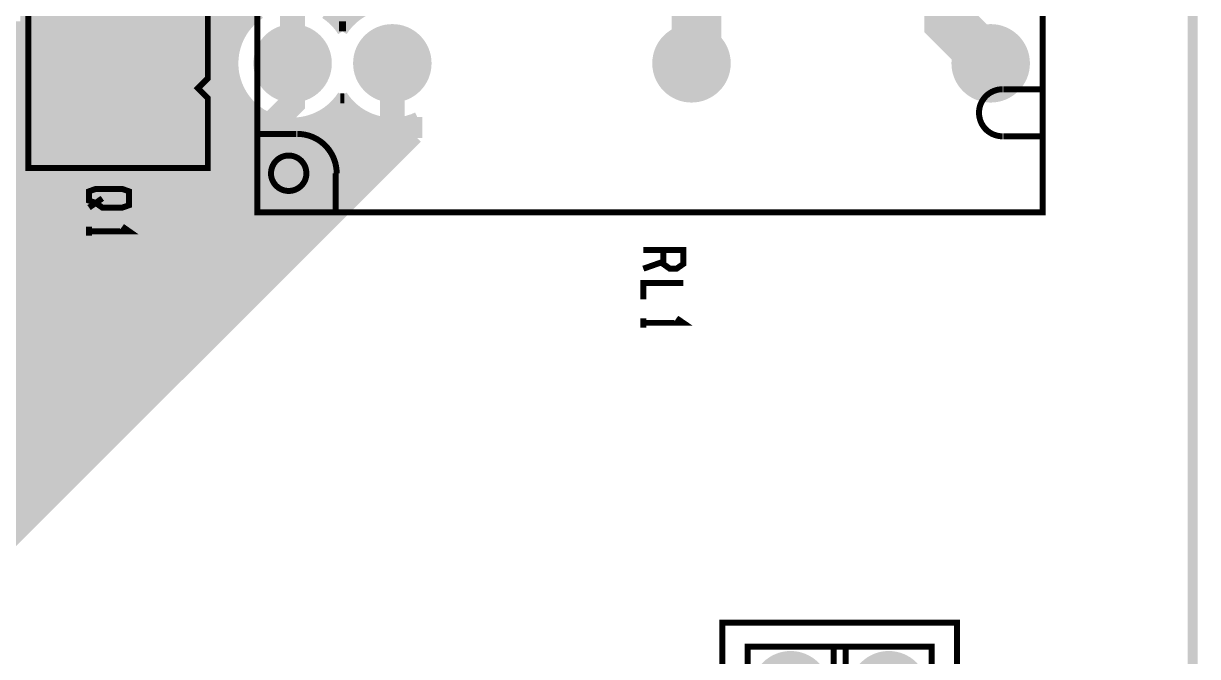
# Model space of a CAD drawing. Extents: x -18 to 155, y -91 to 215.
# Drawn here: x 125.23 to 155.13, y 173.48 to 189.61 of the extents above; entities that cross this region are included whole.
import ezdxf

# ---------------------------------------------------------------- set-up
doc = ezdxf.new("R2010")
doc.units = 0
doc.header["$MEASUREMENT"] = 0
doc.layers.get('0').update_dxf_attribs({"linetype": 'CONTINUOUS'})
for name, color, linetype in [('25-334-0_BOT', 7, 'CONTINUOUS'), ('25-334-0_DRD', 7, 'CONTINUOUS'), ('25-334-0_DRL', 2, 'CONTINUOUS'), ('25-334-0_IN1', 4, 'CONTINUOUS'), ('25-334-0_IN2', 3, 'CONTINUOUS'), ('25-334-0_SMB', 5, 'CONTINUOUS'), ('25-334-0_SMT', 10, 'CONTINUOUS'), ('25-334-0_SPT', 14, 'CONTINUOUS'), ('25-334-0_SST', 12, 'CONTINUOUS'), ('25-334-0_TOP', 11, 'CONTINUOUS'), ('THRUHOLE_TAP', 15, 'CONTINUOUS')]:
    doc.layers.add(name, color=color, linetype=linetype)

# ---------------------------------------------------------------- blocks, each defined once
blk = doc.blocks.new('ROUND_32')
at = {"const_width": 0.99949}
blk.add_lwpolyline([(-0.499744, 0, 1), (0.499744, 0, 1)], format="xyb", close=True, dxfattribs=at)
blk = doc.blocks.new('ROUND_82')
at = {"const_width": 0.54991}
blk.add_lwpolyline([(-0.274954, 0, 1), (0.274954, 0, 1)], format="xyb", close=True, dxfattribs=at)
blk = doc.blocks.new('RECTANGLE_16')
blk.add_solid([(0.635, 0.508), (0.635, -0.508), (-0.635, 0.508), (-0.635, -0.508)])

msp = doc.modelspace()

# ---------------------------------------------------------------- linework, layer by layer
at = {"layer": '25-334-0_BOT'}
for points, const_width in [([(125.73, 214.122), (125.73, 177.165)], 0.254), ([(125.9586, 214.122), (125.9586, 177.3936)], 0.254), ([(126.1872, 214.122), (126.1872, 177.6222)], 0.254), ([(126.4158, 214.122), (126.4158, 177.8508)], 0.254), ([(126.6444, 214.122), (126.6444, 178.0794)], 0.254), ([(126.873, 214.122), (126.873, 178.308)], 0.254), ([(127.1016, 214.122), (127.1016, 178.5366)], 0.254), ([(127.3302, 214.122), (127.3302, 178.7652)], 0.254), ([(133.5024, 211.32292), (133.5024, 189.60592)], 0.254), ([(133.2738, 211.21624), (133.2738, 189.51702)], 0.254), ([(128.27, 200.787), (128.27, 197.485), (132.08, 193.675), (132.08, 188.595)], 0.635), ([(127.5588, 197.0659), (127.5588, 178.9938)], 0.254), ([(127.7874, 196.7992), (127.7874, 179.2224)], 0.254), ([(128.016, 196.5706), (128.016, 179.451)], 0.254), ([(128.2446, 196.342), (128.2446, 179.6796)], 0.254), ([(128.4732, 196.1134), (128.4732, 179.9082)], 0.254), ([(128.7018, 195.8848), (128.7018, 180.1368)], 0.254), ([(128.9304, 195.6562), (128.9304, 180.3654)], 0.254), ([(129.159, 195.4276), (129.159, 180.594)], 0.254), ([(129.3876, 195.199), (129.3876, 180.8226)], 0.254), ([(129.6162, 194.9704), (129.6162, 181.0512)], 0.254), ([(129.8448, 194.7418), (129.8448, 181.2798)], 0.254), ([(130.0734, 194.5132), (130.0734, 181.5084)], 0.254), ([(130.302, 194.2846), (130.302, 181.737)], 0.254), ([(130.5306, 194.056), (130.5306, 181.9656)], 0.254), ([(130.7592, 193.8274), (130.7592, 189.32144)], 0.254), ([(130.9878, 193.5988), (130.9878, 189.63386)], 0.254), ([(125.5014, 191.27724), (125.5014, 176.9364)], 0.254), ([(125.2728, 191.04864), (125.2728, 176.7078)], 0.254), ([(130.90144, 189.5348), (123.75642, 189.5348)], 0.254), ([(133.44144, 189.5348), (133.25856, 189.5348)], 0.254), ([(130.74904, 189.3062), (123.52782, 189.3062)], 0.254), ([(130.64998, 189.0776), (123.29922, 189.0776)], 0.254), ([(130.57124, 188.6204), (122.84202, 188.6204)], 0.254), ([(130.5941, 188.849), (123.07062, 188.849)], 0.254), ([(130.58648, 188.3918), (122.61342, 188.3918)], 0.254), ([(130.63474, 188.1632), (122.38482, 188.1632)], 0.254), ([(130.8608, 187.706), (121.92762, 187.706)], 0.254), ([(130.72364, 187.9346), (122.15622, 187.9346)], 0.254), ([(130.7592, 187.86602), (130.7592, 182.1942)], 0.254), ([(133.2738, 187.67298), (133.2738, 184.7088)], 0.254), ([(133.4008, 187.706), (133.29666, 187.706)], 0.254), ([(131.06654, 187.4774), (121.69648, 187.4774)], 0.254), ([(130.9878, 187.55614), (130.9878, 182.4228)], 0.254), ([(133.0452, 187.43676), (133.0452, 184.4802)], 0.254), ([(133.60654, 187.4774), (133.09092, 187.4774)], 0.254), ([(133.5024, 187.58154), (133.5024, 184.9374)], 0.254), ([(133.731, 187.3758), (133.731, 185.166)], 0.254), ([(131.39928, 187.2488), (90.9828, 187.2488)], 0.254), ([(131.2164, 187.35802), (131.2164, 182.6514)], 0.254), ([(131.445, 187.22594), (131.445, 182.88)], 0.254), ([(131.6736, 187.14212), (131.6736, 183.1086)], 0.254), ([(131.9022, 187.0964), (131.9022, 183.3372)], 0.254), ([(132.1308, 187.08878), (132.1308, 183.5658)], 0.254), ([(132.3594, 187.11164), (132.3594, 183.7944)], 0.254), ([(132.588, 187.17514), (132.588, 184.023)], 0.254), ([(133.93928, 187.2488), (132.75818, 187.2488)], 0.254), ([(132.8166, 187.27928), (132.8166, 184.2516)], 0.254), ([(133.9596, 187.23864), (133.9596, 185.3946)], 0.254), ([(134.1882, 187.14974), (134.1882, 185.6232)], 0.254), ([(134.4168, 187.10148), (134.4168, 185.8518)], 0.254), ([(134.6454, 187.08624), (134.6454, 186.0804)], 0.254), ([(134.874, 187.1091), (134.874, 186.309)], 0.254), ([(135.1026, 187.16498), (135.1026, 186.5376)], 0.254), ([(135.255, 187.22594), (135.255, 186.69)], 0.254), ([(135.255, 186.7916), (90.5256, 186.7916)], 0.254), ([(135.255, 187.0202), (90.7542, 187.0202)], 0.254), ([(135.128, 186.563), (90.297, 186.563)], 0.254), ([(135.255, 186.69), (114.427, 165.862)], 0.254), ([(134.8994, 186.3344), (90.0684, 186.3344)], 0.254), ([(134.4422, 185.8772), (89.6112, 185.8772)], 0.254), ([(134.6708, 186.1058), (89.8398, 186.1058)], 0.254), ([(134.2136, 185.6486), (89.3826, 185.6486)], 0.254), ([(133.985, 185.42), (89.154, 185.42)], 0.254), ([(133.7564, 185.1914), (88.9254, 185.1914)], 0.254), ([(133.2992, 184.7342), (88.4682, 184.7342)], 0.254), ([(133.5278, 184.9628), (88.6968, 184.9628)], 0.254), ([(133.0706, 184.5056), (88.2396, 184.5056)], 0.254), ([(132.842, 184.277), (88.011, 184.277)], 0.254), ([(132.3848, 183.8198), (87.5538, 183.8198)], 0.254), ([(132.6134, 184.0484), (87.7824, 184.0484)], 0.254), ([(132.1562, 183.5912), (87.3252, 183.5912)], 0.254), ([(131.9276, 183.3626), (87.0966, 183.3626)], 0.254), ([(131.4704, 182.9054), (86.6394, 182.9054)], 0.254), ([(131.699, 183.134), (86.868, 183.134)], 0.254), ([(131.2418, 182.6768), (80.86344, 182.6768)], 0.254), ([(131.0132, 182.4482), (80.8101, 182.4482)], 0.254), ([(130.556, 181.991), (80.4037, 181.991)], 0.254), ([(130.7846, 182.2196), (80.68056, 182.2196)], 0.254), ([(130.3274, 181.7624), (56.8706, 181.7624)], 0.254), ([(130.0988, 181.5338), (56.8706, 181.5338)], 0.254), ([(129.8702, 181.3052), (56.8706, 181.3052)], 0.254), ([(129.6416, 181.0766), (56.8706, 181.0766)], 0.254), ([(129.413, 180.848), (70.1167, 180.848)], 0.254), ([(129.1844, 180.6194), (70.39356, 180.6194)], 0.254), ([(128.9558, 180.3908), (70.5231, 180.3908)], 0.254), ([(128.4986, 179.9336), (70.56628, 179.9336)], 0.254), ([(128.7272, 180.1622), (70.57644, 180.1622)], 0.254), ([(128.27, 179.705), (70.5485, 179.705)], 0.254), ([(128.0414, 179.4764), (70.5485, 179.4764)], 0.254), ([(127.8128, 179.2478), (114.06632, 179.2478)], 0.254), ([(127.5842, 179.0192), (114.41938, 179.0192)], 0.254), ([(127.3556, 178.7906), (114.57178, 178.7906)], 0.254), ([(127.127, 178.562), (114.64036, 178.562)], 0.254), ([(126.6698, 178.1048), (114.58194, 178.1048)], 0.254), ([(126.8984, 178.3334), (114.6429, 178.3334)], 0.254), ([(126.4412, 177.8762), (114.44224, 177.8762)], 0.254), ([(126.2126, 177.6476), (114.13236, 177.6476)], 0.254), ([(125.984, 177.419), (70.5485, 177.419)], 0.254), ([(125.7554, 177.1904), (70.5485, 177.1904)], 0.254), ([(125.5268, 176.9618), (70.5485, 176.9618)], 0.254), ([(125.2982, 176.7332), (70.5485, 176.7332)], 0.254)]:
    msp.add_lwpolyline(points, dxfattribs=dict(at, const_width=const_width))
at = {"layer": '25-334-0_BOT', "const_width": 0.254}
for points in [[(134.62, 190.10376, 0.2557373), (133.34921, 189.4083)], [(131.2545, 189.85738, 0.2531242), (130.57167, 188.595)], [(133.35, 189.4078, 0.1059828), (132.90522, 189.85696)], [(130.57124, 188.595, 0.4142136), (132.08, 187.08624)], [(132.08, 187.08624, 0.2557368), (133.35079, 187.7817)], [(133.35, 187.7822, 0.2557369), (134.62, 187.08717)], [(134.62, 187.08624, 0.1090006), (135.25483, 187.2263)]]:
    msp.add_lwpolyline(points, format="xyb", dxfattribs=at)
at = {"layer": '25-334-0_DRD', "const_width": 0.254}
for points in [[(-15.99946, -4.99872), (155.00096, -4.99872), (155.00096, 215.00084), (-4.99872, 215.00084), (-4.99872, 189.35954), (-15.99946, 189.35954), (-15.99946, -4.99872)], [(131.445, 189.23), (131.445, 187.96)], [(132.715, 189.23), (131.445, 189.23)], [(132.08, 189.23), (132.08, 187.96)], [(132.715, 187.96), (132.715, 189.23)], [(133.985, 189.23), (133.985, 187.96)], [(135.255, 189.23), (133.985, 189.23)], [(134.62, 189.23), (134.62, 187.96)], [(135.255, 187.96), (135.255, 189.23)], [(141.605, 189.23), (141.605, 187.96)], [(142.875, 189.23), (141.605, 189.23)], [(142.24, 189.23), (142.24, 187.96)], [(142.875, 187.96), (142.875, 189.23)], [(149.225, 189.23), (149.225, 187.96)], [(150.495, 189.23), (149.225, 189.23)], [(149.86, 189.23), (149.86, 187.96)], [(150.495, 187.96), (150.495, 189.23)], [(132.715, 188.595), (131.445, 188.595)], [(135.255, 188.595), (133.985, 188.595)], [(142.875, 188.595), (141.605, 188.595)], [(150.495, 188.595), (149.225, 188.595)], [(131.445, 187.96), (132.715, 187.96)], [(133.985, 187.96), (135.255, 187.96)], [(141.605, 187.96), (142.875, 187.96)], [(149.225, 187.96), (150.495, 187.96)]]:
    msp.add_lwpolyline(points, dxfattribs=at)
at = {"layer": '25-334-0_DRL', "const_width": 0.254}
msp.add_lwpolyline([(-15.99946, -4.99872), (155.00096, -4.99872), (155.00096, 215.00084), (-4.99872, 215.00084), (-4.99872, 189.35954), (-15.99946, 189.35954), (-15.99946, -4.99872)], dxfattribs=at)
at = {"layer": '25-334-0_IN2', "const_width": 0.635}
msp.add_lwpolyline([(132.08, 188.595), (132.08, 187.579), (112.141, 167.64), (112.141, 144.018), (112.395, 143.764)], dxfattribs=at)
at = {"layer": '25-334-0_SST', "const_width": 0.1524}
for points in [[(125.349, 189.992), (125.349, 185.928), (129.921, 185.928), (129.921, 187.706), (129.667, 187.96), (129.921, 188.214), (129.921, 189.992), (125.349, 189.992)], [(151.1808, 186.73572), (151.1808, 187.9346), (151.1808, 189.87516), (131.18084, 189.87516), (131.18084, 186.79414)], [(151.1808, 187.9346), (150.18004, 187.9346)], [(150.18004, 186.73572), (151.1808, 186.73572), (151.1808, 184.79516), (133.17982, 184.79516), (131.18084, 184.79516), (131.18084, 186.79414), (132.17906, 186.79414)], [(133.17982, 184.79516), (133.17982, 185.79592)], [(127.06604, 185.3946), (126.89586, 185.33364), (126.89586, 185.09742), (127.06604, 185.039), (127.23368, 184.91962), (127.74168, 184.91962), (127.91186, 184.97804), (127.91186, 185.33364), (127.74168, 185.3946), (127.06604, 185.3946)], [(127.23368, 185.15584), (126.89586, 184.91962)], [(126.89586, 184.2008), (126.89586, 184.43702)], [(126.89586, 184.31764), (127.91186, 184.31764), (127.74168, 184.43702)], [(141.52118, 183.83758), (141.52118, 183.48198), (141.68882, 183.3626), (141.859, 183.3626), (142.02918, 183.48198), (142.02918, 183.83758), (141.01318, 183.83758)], [(141.52118, 183.5404), (141.01318, 183.3626)], [(141.01318, 182.58282), (141.01318, 182.99938), (142.02918, 182.99938)], [(141.01318, 181.864), (141.01318, 182.10022)], [(141.01318, 181.98338), (142.02918, 181.98338), (141.859, 182.10022)], [(149.8346, 166.6748), (149.8346, 166.27348), (149.00402, 166.27348), (149.00402, 163.40582), (143.02486, 163.40582), (143.02486, 174.3456), (149.00402, 174.3456), (149.00402, 171.4754), (149.8346, 171.4754), (149.8346, 171.07408), (151.0157, 171.07408), (151.0157, 166.6748), (149.8346, 166.6748), (148.35886, 166.6748), (148.35886, 167.54348), (148.35886, 168.73474), (146.16938, 168.73474), (146.16938, 166.51478), (148.35886, 166.51478), (148.35886, 166.6748)], [(143.67002, 173.73346), (143.67002, 171.5135), (145.8595, 171.5135), (145.8595, 172.42536), (146.16938, 172.42536), (146.16938, 171.5135), (148.35886, 171.5135), (148.35886, 173.73346), (143.67002, 173.73346)], [(145.8595, 173.73346), (145.8595, 173.0248)], [(146.16938, 173.0248), (146.16938, 173.73346)]]:
    msp.add_lwpolyline(points, dxfattribs=at)
for points in [[(150.16226, 187.9346, 0.4142136), (149.56282, 187.33516)], [(149.56282, 187.33516, 0.4142136), (150.16226, 186.73572)], [(133.20268, 185.79592, 0.4142136), (132.20192, 186.79668)], [(131.98094, 186.2455, 0.4142136), (131.53136, 185.79592)], [(132.43052, 185.79592, 0.4142136), (131.98094, 186.2455)], [(131.52882, 185.79592, 0.4142136), (131.98094, 185.3438)], [(131.98094, 185.3438, 0.4142136), (132.43306, 185.79592)]]:
    msp.add_lwpolyline(points, format="xyb", dxfattribs=at)
at = {"layer": '25-334-0_TOP'}
for points, const_width in [([(148.80082, 193.675), (148.80082, 189.65418), (149.86, 188.595)], 1.27), ([(142.367, 188.722), (142.367, 192.74282)], 1.27), ([(126.492, 188.976), (124.1298, 188.976), (123.825, 188.6712)], 0.635), ([(142.24, 188.595), (142.367, 188.722)], 0.635), ([(134.62, 188.595), (134.62, 186.944), (133.858, 186.182), (129.667, 186.182), (128.778, 187.071), (128.778, 187.96)], 0.635), ([(126.492, 186.944), (125.6538, 186.944), (124.7648, 186.055), (123.825, 186.055), (123.825, 187.2488)], 0.3048)]:
    msp.add_lwpolyline(points, dxfattribs=dict(at, const_width=const_width))

# ---------------------------------------------------------------- block references
at = {"layer": '25-334-0_BOT'}
for p in [(132.08, 188.595), (134.62, 188.595), (142.24, 188.595), (149.86, 188.595), (144.76476, 172.62348), (147.26412, 172.62348)]:
    msp.add_blockref('ROUND_32', p, dxfattribs=at)
at = {"layer": '25-334-0_DRL'}
for p in [(132.08, 188.595), (134.62, 188.595), (142.24, 188.595), (149.86, 188.595)]:
    msp.add_blockref('ROUND_82', p, dxfattribs=at)
at = {"layer": '25-334-0_IN1'}
for p in [(132.08, 188.595), (134.62, 188.595), (142.24, 188.595), (149.86, 188.595), (144.76476, 172.62348), (147.26412, 172.62348)]:
    msp.add_blockref('ROUND_32', p, dxfattribs=at)
at = {"layer": '25-334-0_IN2'}
for p in [(132.08, 188.595), (134.62, 188.595), (142.24, 188.595), (149.86, 188.595), (144.76476, 172.62348), (147.26412, 172.62348)]:
    msp.add_blockref('ROUND_32', p, dxfattribs=at)
at = {"layer": '25-334-0_SMB'}
for p in [(132.08, 188.595), (134.62, 188.595), (142.24, 188.595), (149.86, 188.595), (144.76476, 172.62348), (147.26412, 172.62348)]:
    msp.add_blockref('ROUND_32', p, dxfattribs=at)
at = {"layer": '25-334-0_SMT'}
for name, p in [('ROUND_32', (132.08, 188.595)), ('ROUND_32', (134.62, 188.595)), ('ROUND_32', (142.24, 188.595)), ('ROUND_32', (149.86, 188.595)), ('RECTANGLE_16', (126.492, 188.976)), ('RECTANGLE_16', (128.778, 187.96)), ('RECTANGLE_16', (126.492, 186.944)), ('ROUND_32', (144.76476, 172.62348)), ('ROUND_32', (147.26412, 172.62348))]:
    msp.add_blockref(name, p, dxfattribs=at)
at = {"layer": '25-334-0_SPT'}
for p in [(126.492, 188.976), (128.778, 187.96), (126.492, 186.944)]:
    msp.add_blockref('RECTANGLE_16', p, dxfattribs=at)
at = {"layer": '25-334-0_TOP'}
for name, p in [('ROUND_32', (132.08, 188.595)), ('ROUND_32', (134.62, 188.595)), ('ROUND_32', (142.24, 188.595)), ('ROUND_32', (149.86, 188.595)), ('RECTANGLE_16', (126.492, 188.976)), ('RECTANGLE_16', (128.778, 187.96)), ('RECTANGLE_16', (126.492, 186.944)), ('ROUND_32', (144.76476, 172.62348)), ('ROUND_32', (147.26412, 172.62348))]:
    msp.add_blockref(name, p, dxfattribs=at)
at = {"layer": 'THRUHOLE_TAP'}
for p in [(132.08, 188.595), (134.62, 188.595), (142.24, 188.595), (149.86, 188.595)]:
    msp.add_blockref('ROUND_82', p, dxfattribs=at)

doc.saveas('drawing.dxf')
